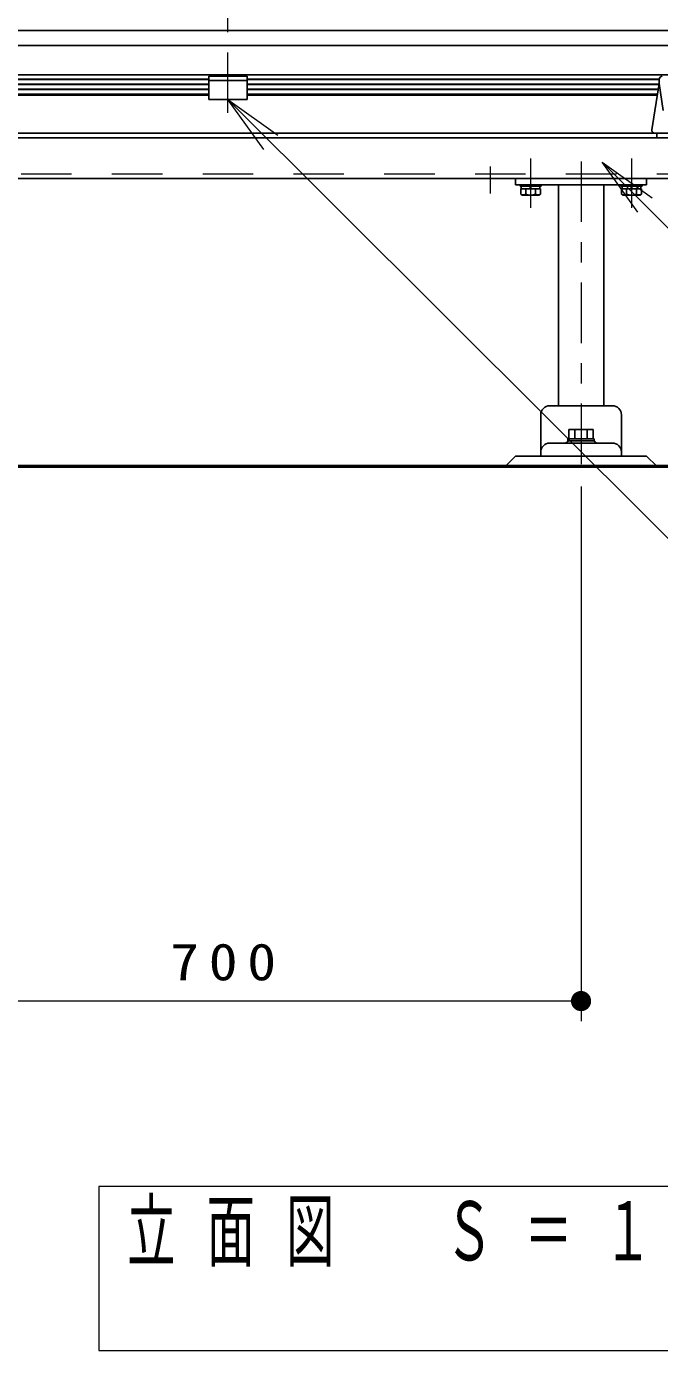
# Model space of a CAD drawing. Units: millimetres on the paper, scale 1:20. Extents: x -385 to 0, y 0 to 267.
# Drawn here: x -268.4 to -237, y 72.6 to 138.2 of the extents above; entities that cross this region are included whole.
import ezdxf

# ---------------------------------------------------------------- set-up
doc = ezdxf.new("R2010")
doc.units = ezdxf.units.MM
doc.linetypes.add('USER1', pattern=[4.5, 2.5, -2])
doc.linetypes.add('USER2', pattern=[6, 3, -1, 1, -1])
doc.layers.add('1_20', color=7, linetype='Continuous', lineweight=25)
doc.styles.add('ＭＳ ゴシック', font='')
doc.styles.get('ＭＳ ゴシック').set_extended_font_data('MS Gothic')

# ---------------------------------------------------------------- blocks, each defined once
blk = doc.blocks.new('filled_dot')
at = {"color": 0, "linetype": 'Continuous', "lineweight": -2, "const_width": 1.25}
blk.add_lwpolyline([(-0.625, 0, 1), (0.625, 0, 1)], format="xyb", close=True, dxfattribs=at)

msp = doc.modelspace()

# ---------------------------------------------------------------- linework, layer by layer
at = {"layer": '1_20', "linetype": 'USER2', "lineweight": 13}
msp.add_line((-258.425, 133.946), (-258.425, 156.709), dxfattribs=at)
at = {"layer": '1_20'}
for p, q in [((-228.425, 138.022), (-288.425, 138.022)), ((-228.425, 137.287), (-288.425, 137.287)), ((-228.425, 135.84), (-288.425, 135.84)), ((-259.375, 135.618), (-279.8, 135.618)), ((-259.375, 135.369), (-279.8, 135.369)), ((-259.375, 134.603), (-259.375, 135.774)), ((-259.375, 135.774), (-257.475, 135.774)), ((-259.375, 135.549), (-257.475, 135.549)), ((-257.475, 134.603), (-257.475, 135.774)), ((-237.05, 135.618), (-257.475, 135.618)), ((-237.05, 135.369), (-257.475, 135.369)), ((-259.375, 135.121), (-279.755, 135.121)), ((-259.375, 134.872), (-279.714, 134.872)), ((-259.375, 134.828), (-279.707, 134.828)), ((-257.475, 134.603), (-259.375, 134.603)), ((-237.095, 135.121), (-257.475, 135.121)), ((-237.135, 134.872), (-257.475, 134.872)), ((-237.143, 134.828), (-257.475, 134.828)), ((-243.95, 130.39), (-242.9, 130.39)), ((-243.95, 130.39), (-243.95, 130.315)), ((-243.95, 130.315), (-242.9, 130.315)), ((-243.885, 130.315), (-243.885, 130.19)), ((-242.965, 130.315), (-243.885, 130.315)), ((-242.965, 130.19), (-243.885, 130.19)), ((-243.458, 130.315), (-243.425, 130.19)), ((-243.425, 130.315), (-243.391, 130.19)), ((-242.965, 130.315), (-242.965, 130.19)), ((-242.9, 130.315), (-242.9, 130.39)), ((-238.95, 130.39), (-237.9, 130.39)), ((-238.95, 130.39), (-238.95, 130.315)), ((-238.95, 130.315), (-237.9, 130.315)), ((-238.885, 130.315), (-238.885, 130.19)), ((-237.965, 130.315), (-238.885, 130.315)), ((-237.965, 130.19), (-238.885, 130.19)), ((-238.458, 130.315), (-238.425, 130.19)), ((-238.425, 130.315), (-238.391, 130.19)), ((-237.965, 130.315), (-237.965, 130.19)), ((-237.9, 130.315), (-237.9, 130.39)), ((-239.375, 119.44), (-242.475, 119.44)), ((-242.925, 118.99), (-242.925, 116.94)), ((-238.925, 118.99), (-238.925, 116.94)), ((-240.319, 118.255), (-241.531, 118.255)), ((-241.531, 118.255), (-241.531, 117.805)), ((-241.228, 118.255), (-241.228, 117.805)), ((-240.622, 118.255), (-240.622, 117.805)), ((-240.319, 118.255), (-240.319, 117.805)), ((-239.375, 117.59), (-242.475, 117.59)), ((-241.645, 117.619), (-241.604, 117.661)), ((-240.275, 117.805), (-241.575, 117.805)), ((-241.575, 117.805), (-241.575, 117.69)), ((-240.275, 117.69), (-241.575, 117.69)), ((-241.533, 117.69), (-240.316, 117.69)), ((-240.275, 117.805), (-240.275, 117.69)), ((-240.245, 117.661), (-240.204, 117.619)), ((-244.175, 116.94), (-244.675, 116.44)), ((-244.175, 116.94), (-237.675, 116.94)), ((-238.925, 116.94), (-242.925, 116.94)), ((-237.675, 116.94), (-237.175, 116.44))]:
    msp.add_line(p, q, dxfattribs=at)
at = {"layer": '1_20', "lineweight": 13}
for p, q in [((-259.375, 135.592), (-279.8, 135.592)), ((-259.375, 135.343), (-279.8, 135.343)), ((-237.05, 135.592), (-257.475, 135.592)), ((-237.05, 135.343), (-257.475, 135.343)), ((-259.375, 135.095), (-279.751, 135.095)), ((-258.425, 134.603), (-256.3, 132.486)), ((-258.425, 134.603), (-255.947, 132.84)), ((-256.653, 132.131), (-258.425, 134.603)), ((-237.099, 135.095), (-257.475, 135.095)), ((-239.873, 131.503), (-237.752, 129.382)), ((-239.873, 131.503), (-237.398, 129.735)), ((-238.105, 129.028), (-239.873, 131.503)), ((-240.925, 115.44), (-240.925, 88.94)), ((-240.925, 89.94), (-275.925, 89.94)), ((-264.825, 80.759), (-264.825, 72.626)), ((-222.025, 80.759), (-264.825, 80.759)), ((-264.825, 72.626), (-222.025, 72.626))]:
    msp.add_line(p, q, dxfattribs=at)
at = {"layer": '1_20', "color": 190}
for p, q in [((-237.423, 133.114), (-237.05, 135.396)), ((-237.05, 135.61), (-237.05, 135.396)), ((-237.05, 135.396), (-236.856, 134.071)), ((-234.575, 132.94), (-237.275, 132.94))]:
    msp.add_line(p, q, dxfattribs=at)
at = {"layer": '1_20', "color": 4}
for p, q in [((-282.4, 132.94), (-234.45, 132.94)), ((-282.175, 132.715), (-234.675, 132.715)), ((-237.175, 132.715), (-237.175, 132.94)), ((-234.45, 130.69), (-282.4, 130.69)), ((-244.175, 130.69), (-244.175, 130.39)), ((-237.675, 130.69), (-244.175, 130.69)), ((-237.675, 130.69), (-237.675, 130.39)), ((-244.175, 130.39), (-237.675, 130.39)), ((-242.05, 130.39), (-242.05, 119.44)), ((-239.8, 130.39), (-239.8, 119.44))]:
    msp.add_line(p, q, dxfattribs=at)
at = {"layer": '1_20', "color": 4, "linetype": 'USER2', "lineweight": 13}
for p, q in [((-245.425, 131.29), (-245.425, 129.949)), ((-243.425, 131.685), (-243.425, 129.247)), ((-240.925, 131.542), (-240.925, 116.44)), ((-238.425, 131.685), (-238.425, 129.247))]:
    msp.add_line(p, q, dxfattribs=at)
at = {"layer": '1_20', "color": 4, "linetype": 'USER1', "lineweight": 13}
msp.add_line((-234.675, 130.915), (-282.175, 130.915), dxfattribs=at)
at = {"layer": '1_20', "color": 131}
for p, q in [((-242.934, 130.19), (-243.916, 130.19)), ((-243.916, 130.19), (-243.916, 129.915)), ((-243.916, 129.915), (-243.837, 129.87)), ((-243.67, 130.19), (-243.67, 129.915)), ((-243.179, 130.19), (-243.179, 129.915)), ((-242.934, 129.915), (-243.012, 129.87)), ((-242.934, 130.19), (-242.934, 129.915)), ((-237.934, 130.19), (-238.916, 130.19)), ((-238.916, 130.19), (-238.916, 129.915)), ((-238.916, 129.915), (-238.837, 129.87)), ((-238.67, 130.19), (-238.67, 129.915)), ((-238.179, 130.19), (-238.179, 129.915)), ((-237.934, 129.915), (-238.012, 129.87)), ((-237.934, 130.19), (-237.934, 129.915)), ((-243.012, 129.87), (-243.837, 129.87)), ((-238.012, 129.87), (-238.837, 129.87))]:
    msp.add_line(p, q, dxfattribs=at)
at = {"layer": '1_20', "lineweight": 50}
msp.add_line((-272.175, 116.44), (-228.425, 116.44), dxfattribs=at)
at = {"layer": '1_20', "lineweight": 13}
for points in [[(-258.425, 134.603), (-231.741, 108.011), (-192.184, 108.011)], [(-239.873, 131.503), (-231.243, 122.872), (-206.997, 122.872)]]:
    msp.add_lwpolyline(points, dxfattribs=at)
at = {"layer": '1_20', "color": 190}
for centre, start, end in [((-236.9, 135.61), 91.62387, 180), ((-237.275, 133.09), 170.7133, 270)]:
    msp.add_arc(centre, 0.15, start, end, dxfattribs=at)
at = {"layer": '1_20', "color": 131}
for centre, radius, start, end in [((-243.793, 130.128), 0.245, 240.00001, 299.99999), ((-243.425, 130.559), 0.689, 249.136, 290.864), ((-243.057, 130.128), 0.245, 240.00001, 299.99999), ((-238.793, 130.128), 0.245, 240.00001, 299.99999), ((-238.425, 130.559), 0.689, 249.136, 290.864), ((-238.057, 130.128), 0.245, 240.00001, 299.99999)]:
    msp.add_arc(centre, radius, start, end, dxfattribs=at)
at = {"layer": '1_20'}
for centre, radius, start, end in [((-242.475, 118.99), 0.45, 90.00002, 180), ((-239.375, 118.99), 0.45, 0.00004, 90.00002), ((-242.475, 117.14), 0.45, 90.00002, 180), ((-241.716, 117.69), 0.1, 270.00004, 315.00048), ((-241.533, 117.59), 0.1, 90.00002, 135.00005), ((-240.316, 117.59), 0.1, 45.00004, 90.00002), ((-240.133, 117.69), 0.1, 225, 270.00004), ((-239.375, 117.14), 0.45, 0.00004, 90.00002)]:
    msp.add_arc(centre, radius, start, end, dxfattribs=at)

# ---------------------------------------------------------------- block references
at = {"layer": '1_20', "lineweight": 13, "xscale": 0.4, "yscale": 0.4, "rotation": 180}
msp.add_blockref('filled_dot', (-240.925, 89.94), dxfattribs=at)

# ---------------------------------------------------------------- texts
at = {"layer": '1_20', "style": 'ＭＳ ゴシック'}
for s, insert, char_height, attachment_point in [('\\T1.33;\\W1.15;700', (-258.425, 90.94), 1.833, 8), ('\\T1.64;\\W0.6;立面図\u3000Ｓ＝１／２０', (-263.425, 80.026), 2.933, 1)]:
    msp.add_mtext(s, dxfattribs=dict(at, insert=insert, char_height=char_height, attachment_point=attachment_point))

doc.saveas('drawing.dxf')
